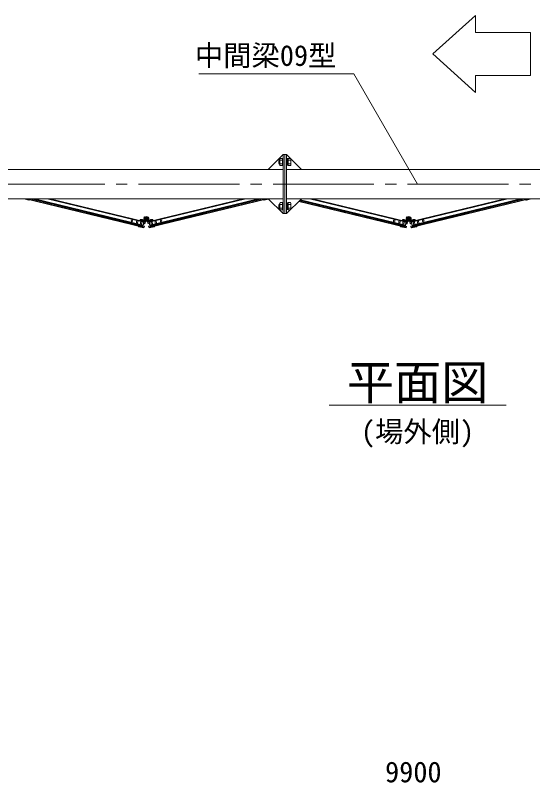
# Model space of a CAD drawing. Units: millimetres, scale not verified. Extents: x 54697 to 74822, y -14438 to 14438.
# Drawn here: x 60034 to 61787, y 9408 to 12010 of the extents above; entities that cross this region are included whole.
import ezdxf
from ezdxf.enums import TextEntityAlignment as Align

# ---------------------------------------------------------------- set-up
doc = ezdxf.new("R2010")
doc.units = ezdxf.units.MM
doc.header["$LTSCALE"] = 38
doc.linetypes.add('CHAIN2', pattern=[12, 9, -1, 1, -1])
doc.linetypes.add('DASHED1', pattern=[1.8, 1.2, -0.6])
for name, color, linetype, lineweight in [('0-6_ﾎﾞﾙﾄ類', 2, 'Continuous', 18), ('0-B_寸法', 3, 'Continuous', 18), ('1-3_中間梁09', 7, 'Continuous', 18), ('1-4_通芯', 1, 'CHAIN2', 18), ('1-7_標準ﾊﾟﾈﾙ', 7, 'Continuous', 18), ('1-9_文字', 7, 'Continuous', 18), ('1-B_連結用梁45', 7, 'Continuous', 18)]:
    doc.layers.add(name, color=color, linetype=linetype, lineweight=lineweight)
doc.styles.add('ＭＳ ゴシック', font='')
doc.styles.get('ＭＳ ゴシック').set_extended_font_data('MS Gothic')

msp = doc.modelspace()

# ---------------------------------------------------------------- linework, layer by layer
at = {"layer": '0-6_ﾎﾞﾙﾄ類'}
for p, q in [((60928.71, 11519.49), (60926.7, 11517.51)), ((60926.7, 11507.49), (60926.7, 11517.51)), ((60928.71, 11505.51), (60926.7, 11507.49)), ((60930.09, 11518.29), (60927.51, 11518.29)), ((60930.09, 11506.71), (60927.51, 11506.71)), ((60928.71, 11505.51), (60928.71, 11519.49)), ((60930.09, 11519.49), (60928.71, 11519.49)), ((60930.09, 11505.51), (60928.71, 11505.51)), ((60930.09, 11523), (60931.71, 11524.62)), ((60930.09, 11502), (60930.09, 11523)), ((60930.09, 11502), (60931.71, 11500.38)), ((60931.71, 11518.56), (60939.09, 11518.56)), ((60931.71, 11506.44), (60939.09, 11506.44)), ((60958.71, 11513.31), (60955.71, 11512.5)), ((60958.71, 11512.5), (60955.71, 11511.69)), ((60966.09, 11518.56), (60958.71, 11518.56)), ((60966.09, 11506.44), (60958.71, 11506.44)), ((60967.71, 11523), (60966.09, 11524.62)), ((60967.71, 11502), (60966.09, 11500.38)), ((60967.71, 11502), (60967.71, 11523)), ((60930.09, 11373), (60931.71, 11374.62)), ((60930.09, 11352), (60930.09, 11373)), ((60967.71, 11373), (60966.09, 11374.62)), ((60967.71, 11352), (60967.71, 11373)), ((60928.71, 11369.49), (60926.7, 11367.51)), ((60926.7, 11357.49), (60926.7, 11367.51)), ((60928.71, 11355.51), (60926.7, 11357.49)), ((60930.09, 11368.29), (60927.51, 11368.29)), ((60930.09, 11356.71), (60927.51, 11356.71)), ((60928.71, 11355.51), (60928.71, 11369.49)), ((60930.09, 11369.49), (60928.71, 11369.49)), ((60930.09, 11355.51), (60928.71, 11355.51)), ((60930.09, 11352), (60931.71, 11350.38)), ((60931.71, 11368.56), (60939.09, 11368.56)), ((60931.71, 11356.44), (60939.09, 11356.44)), ((60958.71, 11363.31), (60955.71, 11362.5)), ((60958.71, 11362.5), (60955.71, 11361.69)), ((60966.09, 11368.56), (60958.71, 11368.56)), ((60966.09, 11356.44), (60958.71, 11356.44)), ((60967.71, 11352), (60966.09, 11350.38)), ((60475.5, 11314.2), (60472.62, 11319.21)), ((60481.29, 11324.22), (60484.17, 11319.21)), ((60484.17, 11319.21), (60481.29, 11314.2)), ((61364.52, 11314.2), (61361.64, 11319.21)), ((61370.28, 11324.22), (61373.16, 11319.21)), ((61373.16, 11319.21), (61370.28, 11314.2)), ((60481.29, 11314.2), (60475.5, 11314.2)), ((61370.28, 11314.2), (61364.52, 11314.2))]:
    msp.add_line(p, q, dxfattribs=at)
for points in [[(60931.71, 11524.62), (60939.09, 11524.62), (60939.09, 11500.38), (60931.71, 11500.38)], [(60966.09, 11524.62), (60958.71, 11524.62), (60958.71, 11500.38), (60966.09, 11500.38)], [(60931.71, 11374.62), (60939.09, 11374.62), (60939.09, 11350.38), (60931.71, 11350.38)], [(60966.09, 11374.62), (60958.71, 11374.62), (60958.71, 11350.38), (60966.09, 11350.38)], [(60472.62, 11319.21), (60475.5, 11324.22), (60481.29, 11324.22)], [(61361.64, 11319.21), (61364.52, 11324.22), (61370.28, 11324.22)]]:
    msp.add_lwpolyline(points, dxfattribs=at)
for points in [[(60939.09, 11501.49), (60939.09, 11523.51), (60941.4, 11523.51), (60941.4, 11501.49)], [(60955.71, 11523.51), (60955.71, 11501.49), (60953.4, 11501.49), (60953.4, 11523.51)], [(60955.71, 11523.84), (60955.71, 11501.16), (60958.71, 11501.16), (60958.71, 11523.84)], [(60939.09, 11351.49), (60939.09, 11373.51), (60941.4, 11373.51), (60941.4, 11351.49)], [(60955.71, 11373.51), (60955.71, 11351.49), (60953.4, 11351.49), (60953.4, 11373.51)], [(60955.71, 11373.84), (60955.71, 11351.16), (60958.71, 11351.16), (60958.71, 11373.84)]]:
    msp.add_lwpolyline(points, close=True, dxfattribs=at)
for centre, radius in [((60478.41, 11319.21), 4.89), ((60478.41, 11319.21), 3), ((60478.41, 11319.21), 2.46), ((61367.4, 11319.21), 4.89), ((61367.4, 11319.21), 3), ((61367.4, 11319.21), 2.46)]:
    msp.add_circle(centre, radius, dxfattribs=at)
for centre, radius, start, end in [((60942.21, 11512.5), 12.12, 150, 210), ((60934.77, 11521.59), 4.29, 135, 225), ((60934.77, 11503.41), 4.29, 135, 225), ((60963.03, 11521.59), 4.29, 315, 45), ((60963.03, 11503.41), 4.29, 315, 45), ((60955.59, 11512.5), 12.12, 330, 30), ((60934.77, 11371.59), 4.29, 135, 225), ((60963.03, 11371.59), 4.29, 315, 45), ((60942.21, 11362.5), 12.12, 150, 210), ((60934.77, 11353.41), 4.29, 135, 225), ((60963.03, 11353.41), 4.29, 315, 45), ((60955.59, 11362.5), 12.12, 330, 30)]:
    msp.add_arc(centre, radius, start, end, dxfattribs=at)
at = {"layer": '1-3_中間梁09'}
for points in [[(60953.4, 11337.51), (60953.4, 11537.49), (60947.4, 11537.49), (60947.4, 11337.51)], [(60953.4, 11487.51), (61003.41, 11487.51), (60953.4, 11537.49)], [(60953.4, 11387.49), (61841.4, 11387.49), (61841.4, 11487.51), (60953.4, 11487.51)], [(60953.4, 11387.49), (61003.41, 11387.49), (60953.4, 11337.51)]]:
    msp.add_lwpolyline(points, close=True, dxfattribs=at)
at = {"layer": '1-4_通芯'}
msp.add_line((56347.41, 11437.5), (67648.41, 11437.5), dxfattribs=at)
at = {"layer": '1-7_標準ﾊﾟﾈﾙ'}
for p, q in [((60062.34, 11387.49), (60079.29, 11383.38)), ((60068.7, 11387.49), (60081.09, 11384.49)), ((60073.77, 11387.49), (60465.48, 11292.45)), ((60094.11, 11386.17), (60097.02, 11385.45)), ((60094.98, 11387.49), (60097.38, 11386.92)), ((60097.38, 11386.92), (60097.02, 11385.45)), ((60100.08, 11387.49), (60466.92, 11298.48)), ((60142.05, 11387.49), (60469.26, 11308.08)), ((60814.77, 11387.49), (60487.53, 11308.08)), ((60856.74, 11387.49), (60489.87, 11298.48)), ((60883.02, 11387.49), (60491.34, 11292.45)), ((60861.81, 11387.49), (60859.44, 11386.92)), ((60859.44, 11386.92), (60859.77, 11385.45)), ((60862.71, 11386.17), (60859.77, 11385.45)), ((60888.12, 11387.49), (60875.7, 11384.49)), ((60891.99, 11386.89), (60877.53, 11383.38)), ((60995.46, 11379.57), (61354.47, 11292.45)), ((61000.59, 11384.7), (61355.94, 11298.48)), ((61031.04, 11387.49), (61358.28, 11308.08)), ((61703.76, 11387.49), (61376.52, 11308.08)), ((61745.73, 11387.49), (61378.86, 11298.48)), ((61772.01, 11387.49), (61380.33, 11292.45)), ((61750.83, 11387.49), (61748.43, 11386.92)), ((61748.43, 11386.92), (61748.79, 11385.45)), ((61751.7, 11386.17), (61748.79, 11385.45)), ((61777.11, 11387.49), (61764.72, 11384.49)), ((61783.47, 11387.49), (61766.52, 11383.38)), ((60471.45, 11326.02), (60469.71, 11323.56)), ((60469.83, 11322.87), (60470.52, 11322.39)), ((60469.89, 11319.21), (60469.89, 11314.83)), ((60472.83, 11325.63), (60472.14, 11326.14)), ((60486.9, 11319.21), (60486.9, 11314.83)), ((61360.44, 11326.02), (61358.73, 11323.56)), ((61358.85, 11322.87), (61359.51, 11322.39)), ((61358.91, 11319.21), (61358.91, 11314.83)), ((61361.85, 11325.63), (61361.13, 11326.14)), ((61375.89, 11319.21), (61375.89, 11314.83)), ((60437.49, 11304.39), (60437.13, 11302.92)), ((60440.07, 11302.2), (60437.13, 11302.92)), ((60466.65, 11297.31), (60437.49, 11304.39)), ((60445.26, 11315.16), (60445.5, 11316.12)), ((60469.56, 11309.25), (60445.26, 11315.16)), ((60446.1, 11316.48), (60474.27, 11309.64)), ((60449.79, 11299.86), (60449.4, 11300.46)), ((60466.29, 11295.84), (60449.79, 11299.86)), ((60465.18, 11291.28), (60450.84, 11294.76)), ((60469.2, 11288.76), (60451.95, 11292.93)), ((60466.29, 11295.84), (60465.18, 11291.28)), ((60469.56, 11309.25), (60466.65, 11297.31)), ((60471.27, 11295.21), (60469.8, 11289.12)), ((60470.31, 11295.42), (60471.27, 11295.21)), ((60472.2, 11303.22), (60473.16, 11302.98)), ((60474.66, 11309.04), (60473.16, 11302.98)), ((60482.16, 11309.04), (60483.63, 11302.98)), ((60510.69, 11316.48), (60482.52, 11309.64)), ((60484.59, 11303.22), (60483.63, 11302.98)), ((60486.48, 11295.42), (60485.52, 11295.21)), ((60485.52, 11295.21), (60486.99, 11289.12)), ((60487.26, 11309.25), (60511.53, 11315.16)), ((60487.26, 11309.25), (60490.14, 11297.31)), ((60487.59, 11288.76), (60504.84, 11292.93)), ((60488.52, 11315.22), (60489, 11313.27)), ((60490.14, 11297.31), (60519.3, 11304.39)), ((60490.5, 11295.84), (60507.03, 11299.86)), ((60490.5, 11295.84), (60491.61, 11291.28)), ((60491.61, 11291.28), (60505.95, 11294.76)), ((60507.03, 11299.86), (60507.39, 11300.46)), ((60511.53, 11315.16), (60511.32, 11316.12)), ((60516.75, 11302.2), (60519.66, 11302.92)), ((60519.3, 11304.39), (60519.66, 11302.92)), ((61326.51, 11304.39), (61326.15, 11302.92)), ((61329.06, 11302.2), (61326.15, 11302.92)), ((61355.64, 11297.31), (61326.51, 11304.39)), ((61334.25, 11315.16), (61334.49, 11316.12)), ((61358.55, 11309.25), (61334.25, 11315.16)), ((61335.09, 11316.48), (61363.29, 11309.64)), ((61338.78, 11299.86), (61338.42, 11300.46)), ((61355.31, 11295.84), (61338.78, 11299.86)), ((61354.2, 11291.28), (61339.86, 11294.76)), ((61358.22, 11288.76), (61340.97, 11292.93)), ((61355.31, 11295.84), (61354.2, 11291.28)), ((61358.55, 11309.25), (61355.64, 11297.31)), ((61360.29, 11295.21), (61358.82, 11289.12)), ((61359.3, 11295.42), (61360.29, 11295.21)), ((61361.19, 11303.22), (61362.18, 11302.98)), ((61363.65, 11309.04), (61362.18, 11302.98)), ((61371.15, 11309.04), (61372.62, 11302.98)), ((61399.71, 11316.48), (61371.51, 11309.64)), ((61373.61, 11303.22), (61372.62, 11302.98)), ((61375.5, 11295.42), (61374.51, 11295.21)), ((61374.51, 11295.21), (61375.98, 11289.12)), ((61376.25, 11309.25), (61400.55, 11315.16)), ((61376.25, 11309.25), (61379.16, 11297.31)), ((61376.58, 11288.76), (61393.83, 11292.93)), ((61377.54, 11315.22), (61377.99, 11313.27)), ((61379.16, 11297.31), (61408.29, 11304.39)), ((61379.49, 11295.84), (61396.02, 11299.86)), ((61379.49, 11295.84), (61380.6, 11291.28)), ((61380.6, 11291.28), (61394.94, 11294.76)), ((61396.02, 11299.86), (61396.38, 11300.46)), ((61400.55, 11315.16), (61400.31, 11316.12)), ((61405.74, 11302.2), (61408.65, 11302.92)), ((61408.29, 11304.39), (61408.65, 11302.92))]:
    msp.add_line(p, q, dxfattribs=at)
at = {"layer": '1-7_標準ﾊﾟﾈﾙ', "color": 4, "linetype": 'DASHED1', "lineweight": 9}
for p, q in [((60091.44, 11387.49), (60091.41, 11387.34)), ((60865.35, 11387.49), (60865.41, 11387.34)), ((61754.37, 11387.49), (61754.4, 11387.34)), ((60443.22, 11302.98), (60442.98, 11302.02)), ((60446.13, 11314.95), (60443.22, 11302.98)), ((60447.3, 11301.99), (60447.09, 11301.03)), ((60450.21, 11313.96), (60447.3, 11301.99)), ((60459.75, 11311.65), (60456.84, 11299.68)), ((60460.08, 11313.09), (60459.75, 11311.65)), ((60463.83, 11310.63), (60460.92, 11298.69)), ((60464.16, 11312.1), (60463.83, 11310.63)), ((60492.63, 11312.1), (60492.99, 11310.63)), ((60492.99, 11310.63), (60495.87, 11298.69)), ((60496.71, 11313.09), (60497.07, 11311.65)), ((60497.07, 11311.65), (60499.98, 11299.68)), ((60506.58, 11313.96), (60509.49, 11301.99)), ((60509.49, 11301.99), (60509.73, 11301.03)), ((60510.66, 11314.95), (60513.57, 11302.98)), ((60513.57, 11302.98), (60513.81, 11302.02)), ((61332.24, 11302.98), (61332, 11302.02)), ((61335.12, 11314.95), (61332.24, 11302.98)), ((61336.32, 11301.99), (61336.08, 11301.03)), ((61339.2, 11313.96), (61336.32, 11301.99)), ((61348.74, 11311.65), (61345.83, 11299.68)), ((61349.1, 11313.09), (61348.74, 11311.65)), ((61352.82, 11310.63), (61349.91, 11298.69)), ((61353.18, 11312.1), (61352.82, 11310.63)), ((61381.62, 11312.1), (61381.98, 11310.63)), ((61381.98, 11310.63), (61384.89, 11298.69)), ((61385.7, 11313.09), (61386.06, 11311.65)), ((61386.06, 11311.65), (61388.97, 11299.68)), ((61395.6, 11313.96), (61398.48, 11301.99)), ((61398.48, 11301.99), (61398.72, 11301.03)), ((61399.68, 11314.95), (61402.56, 11302.98)), ((61402.56, 11302.98), (61402.8, 11302.02))]:
    msp.add_line(p, q, dxfattribs=at)
at = {"layer": '1-7_標準ﾊﾟﾈﾙ'}
for points in [[(60068.7, 11387.49), (60465.18, 11291.28), (60469.83, 11310.42), (60152.22, 11387.49)], [(60073.77, 11387.49), (60465.48, 11292.45), (60466.17, 11295.36), (60086.49, 11387.49)], [(60094.11, 11386.17), (60093.72, 11386.77), (60090.75, 11387.49)], [(60094.98, 11387.49), (60466.65, 11297.31), (60469.56, 11309.25), (60147.12, 11387.49)], [(60888.12, 11387.49), (60491.61, 11291.28), (60486.96, 11310.42), (60804.57, 11387.49)], [(60861.81, 11387.49), (60490.14, 11297.31), (60487.26, 11309.25), (60809.67, 11387.49)], [(60883.02, 11387.49), (60491.34, 11292.45), (60490.62, 11295.36), (60870.3, 11387.49)], [(60862.71, 11386.17), (60863.07, 11386.77), (60866.07, 11387.49)], [(60994.47, 11378.58), (61354.2, 11291.28), (61358.82, 11310.42), (61041.21, 11387.49)], [(60995.46, 11379.57), (61354.47, 11292.45), (61355.19, 11295.36), (60997.95, 11382.06)], [(60999.6, 11383.71), (61355.64, 11297.31), (61358.55, 11309.25), (61036.14, 11387.49)], [(61777.11, 11387.49), (61380.6, 11291.28), (61375.98, 11310.42), (61693.59, 11387.49)], [(61750.83, 11387.49), (61379.16, 11297.31), (61376.25, 11309.25), (61698.66, 11387.49)], [(61772.01, 11387.49), (61380.33, 11292.45), (61379.61, 11295.36), (61759.29, 11387.49)], [(61751.7, 11386.17), (61752.06, 11386.77), (61755.06, 11387.49)], [(60440.07, 11302.2), (60440.67, 11302.59), (60449.4, 11300.46)], [(60471.33, 11314.47), (60457.59, 11317.83), (60457.11, 11315.88), (60474.51, 11311.65)], [(60470.31, 11295.42), (60469.08, 11290.32), (60466.17, 11291.04), (60470.52, 11309.01), (60473.43, 11308.32), (60472.2, 11303.22)], [(60485.46, 11314.47), (60499.23, 11317.83), (60499.68, 11315.88), (60482.31, 11311.65)], [(60486.48, 11295.42), (60487.74, 11290.32), (60490.65, 11291.04), (60486.27, 11309.01), (60483.36, 11308.32), (60484.59, 11303.22)], [(60516.75, 11302.2), (60516.15, 11302.59), (60507.39, 11300.46)], [(61329.06, 11302.2), (61329.66, 11302.59), (61338.42, 11300.46)], [(61360.35, 11314.47), (61346.58, 11317.83), (61346.1, 11315.88), (61363.5, 11311.65)], [(61359.3, 11295.42), (61358.07, 11290.32), (61355.16, 11291.04), (61359.51, 11309.01), (61362.45, 11308.32), (61361.19, 11303.22)], [(61374.45, 11314.47), (61388.22, 11317.83), (61388.7, 11315.88), (61371.3, 11311.65)], [(61375.5, 11295.42), (61376.73, 11290.32), (61379.64, 11291.04), (61375.29, 11309.01), (61372.35, 11308.32), (61373.61, 11303.22)], [(61405.74, 11302.2), (61405.14, 11302.59), (61396.38, 11300.46)]]:
    msp.add_lwpolyline(points, dxfattribs=at)
for points in [[(60472.65, 11312.1), (60457.11, 11315.88), (60456.63, 11313.93), (60472.2, 11310.15)], [(60499.68, 11315.88), (60484.14, 11312.1), (60484.62, 11310.15), (60500.16, 11313.93)], [(61361.67, 11312.1), (61346.1, 11315.88), (61345.65, 11313.93), (61361.19, 11310.15)], [(61388.7, 11315.88), (61373.13, 11312.1), (61373.61, 11310.15), (61389.15, 11313.93)]]:
    msp.add_lwpolyline(points, close=True, dxfattribs=at)
for centre, radius in [((60478.41, 11319.21), 8.49), ((60478.41, 11319.21), 8.01), ((61367.4, 11319.21), 8.49), ((61367.4, 11319.21), 8.01), ((60429.24, 11312.7), 3), ((60527.58, 11312.7), 3), ((61318.23, 11312.7), 3), ((61416.57, 11312.7), 3)]:
    msp.add_circle(centre, radius, dxfattribs=at)
for centre, radius, start, end in [((60079.62, 11384.85), 1.5, 256.359, 346.359), ((60091.14, 11395.11), 8.49, 243.741, 284.431), ((60865.68, 11395.11), 8.49, 255.569, 296.259), ((60877.17, 11384.85), 1.5, 193.641, 283.641), ((61754.67, 11395.11), 8.49, 255.569, 296.259), ((61766.16, 11384.85), 1.5, 193.641, 283.641), ((60470.13, 11323.26), 0.51, 145, 235), ((60471.84, 11325.72), 0.51, 55, 145), ((61359.12, 11323.26), 0.51, 145, 235), ((61360.86, 11325.72), 0.51, 55, 145), ((60446.79, 11308.8), 8.49, 228.286, 284.431), ((60445.98, 11316), 0.51, 76.359, 166.359), ((60452.31, 11294.4), 1.5, 166.359, 256.359), ((60461.31, 11309.19), 8.49, 48.286, 104.431), ((60474.15, 11309.16), 0.51, 346.359, 76.359), ((60482.64, 11309.16), 0.51, 103.641, 193.641), ((60495.51, 11309.19), 8.49, 75.569, 131.714), ((60504.48, 11294.4), 1.5, 283.641, 13.641), ((60510, 11308.8), 8.49, 255.569, 311.714), ((60510.81, 11316), 0.51, 13.641, 103.641), ((61335.81, 11308.8), 8.49, 228.286, 284.431), ((61334.97, 11316), 0.51, 76.359, 166.359), ((61341.3, 11294.4), 1.5, 166.359, 256.359), ((61350.3, 11309.19), 8.49, 48.286, 104.431), ((61363.17, 11309.16), 0.51, 346.359, 76.359), ((61371.63, 11309.16), 0.51, 103.641, 193.641), ((61384.5, 11309.19), 8.49, 75.569, 131.714), ((61393.5, 11294.4), 1.5, 283.641, 13.641), ((61398.99, 11308.8), 8.49, 255.569, 311.714), ((61399.83, 11316), 0.51, 13.641, 103.641), ((60469.32, 11289.24), 0.51, 256.359, 346.359), ((60487.47, 11289.24), 0.51, 193.641, 283.641), ((61358.31, 11289.24), 0.51, 256.359, 346.359), ((61376.46, 11289.24), 0.51, 193.641, 283.641)]:
    msp.add_arc(centre, radius, start, end, dxfattribs=at)
at = {"layer": '1-9_文字'}
for p, q in [((60656.1, 11811.81), (61180.83, 11811.81)), ((61181.19, 11811.81), (61180.83, 11811.81)), ((61397.31, 11437.5), (61181.19, 11811.81)), ((61097.4, 10687.5), (61697.4, 10687.5))]:
    msp.add_line(p, q, dxfattribs=at)
msp.add_lwpolyline([(61448.73, 11878.98), (61593.15, 12009.75), (61593.15, 11951.85), (61779.78, 11951.85), (61779.78, 11805.81), (61593.15, 11805.81), (61593.15, 11747.91)], close=True, dxfattribs=at)
at = {"layer": '1-B_連結用梁45'}
for points in [[(60941.4, 11487.51), (60891.39, 11487.51), (60941.4, 11537.49)], [(60947.4, 11537.49), (60947.4, 11337.51), (60941.4, 11337.51), (60941.4, 11537.49)], [(60941.4, 11387.49), (56347.41, 11387.49), (56347.41, 11487.51), (60941.4, 11487.51)], [(60941.4, 11387.49), (60891.39, 11387.49), (60941.4, 11337.51)]]:
    msp.add_lwpolyline(points, close=True, dxfattribs=at)

# ---------------------------------------------------------------- texts
at = {"layer": '0-B_寸法', "style": 'ＭＳ ゴシック'}
msp.add_text('9900', height=70.38, dxfattribs=at).set_placement((61287.24, 9387.9), align=Align.BOTTOM_LEFT)
at = {"layer": '1-9_文字', "style": 'ＭＳ ゴシック'}
for s, height, p in [('中間梁09型', 70.38, (60642.48, 11817.21)), ('平面図', 117.3, (61157.4, 10671.51)), ('(場外側)', 70.38, (61205.4, 10541.91))]:
    msp.add_text(s, height=height, dxfattribs=at).set_placement(p, align=Align.BOTTOM_LEFT)

doc.saveas('drawing.dxf')
